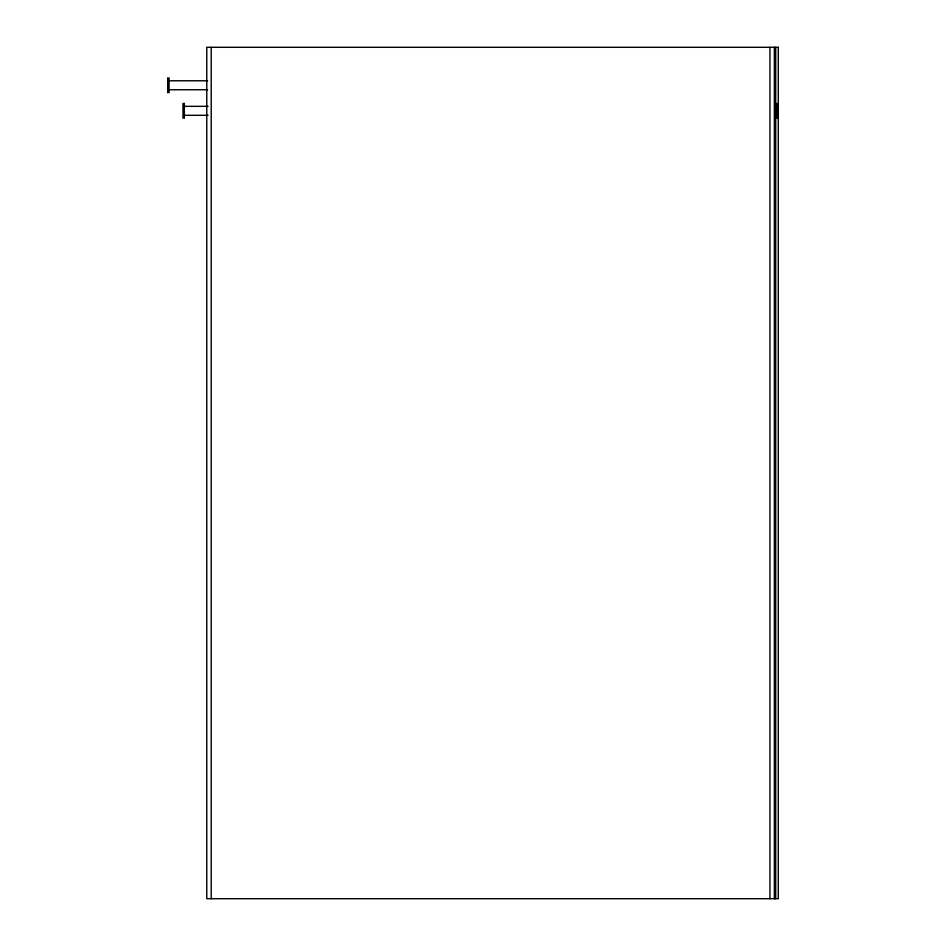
<?xml version="1.0" encoding="UTF-8"?>
<svg xmlns="http://www.w3.org/2000/svg" width="946" height="946" viewBox="0 0 946 946"><rect width="100%" height="100%" fill="white"/><g stroke="black" fill="none" stroke-linecap="round" stroke-linejoin="round"><path stroke-width="1.42" d="M169.18 80.777L207.612 80.777M169.18 89.752L207.612 89.752M184.47 106.33L208.12 106.33M184.47 115.306L208.12 115.306M777.009 103.315L777.009 118.309M775.72 47.3L775.72 898.7M774.372 47.3L774.372 898.7M769.938 47.3L769.938 898.7M211.206 47.3L211.206 898.7M184.352 103.315L184.352 118.309M182.992 103.315L182.992 118.309M169.062 77.773L169.062 92.767M167.702 77.773L167.702 92.767M778.298 47.3L206.772 47.3L206.772 898.7L778.298 898.7L778.298 47.3"/></g></svg>
